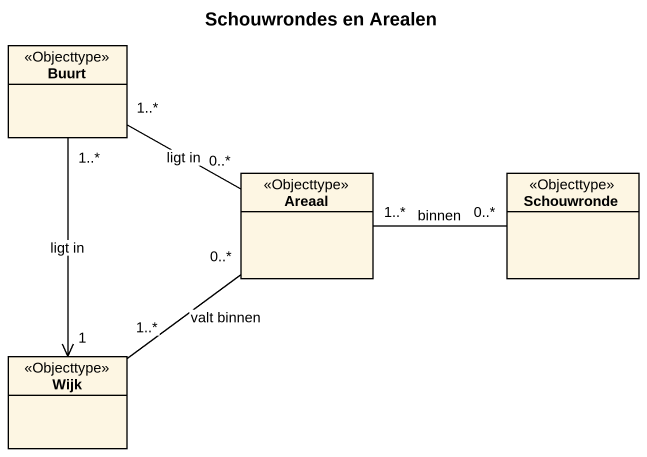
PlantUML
@startuml
title Schouwrondes en Arealen
hide circle
hide empty members
class Buurt <<Objecttype>>
class Areaal <<Objecttype>>
class Schouwronde <<Objecttype>>
class Wijk <<Objecttype>>
Buurt "1..*" --> "1" Wijk : ligt in
Areaal "0..*" -left- "1..*" Buurt : ligt in
Areaal "1..*" -right- "0..*" Schouwronde : binnen
Areaal "0..*" -- "1..*" Wijk : valt binnen
@enduml
